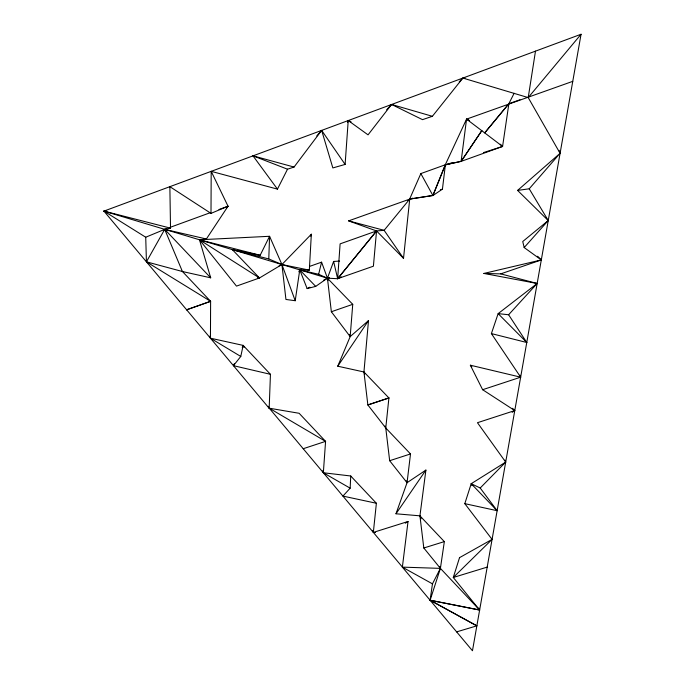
<?xml version="1.0" encoding="UTF-8"?>
<svg xmlns="http://www.w3.org/2000/svg" width="685" height="685" viewBox="0 0 685 685"><rect width="100%" height="100%" fill="white"/><g stroke="black" fill="none" stroke-linecap="round" stroke-linejoin="round"><path stroke-width="1.03" d="M211.194 171.344L228.019 206.211L210.997 213.377L211.194 171.344L277.451 189.12L287.512 169.204L294.053 167.054L321.659 130.381L345.112 164.426L332.841 167.936L321.659 130.398L316.778 135.93M270.447 374.31L233.439 365.662L240.777 356.457L210.415 338.184L243.158 345.394L270.447 374.31L269.171 408.277L103.94 211.117L145.725 237.224L146.436 261.824L182.441 271.517L210.612 301.323L210.449 338.159L209.627 336.207M218.977 209.516L228.019 206.219L206.373 238.996L199.489 239.776L236.479 286.116L259.478 277.973L281.92 264.521L311.341 234.21L309.32 270.147L281.929 264.521L268.785 258.939L269.573 236.291L199.489 239.784L210.697 277.819L182.424 271.525L164.708 229.355L145.725 237.224M375.431 532.553L373.342 532.416L376.382 503.261L342.928 496.094L350.163 488.174L350.72 475.989L323.388 472.761L322.541 470.809M345.112 164.426L348.22 120.551L351.08 121.853M444.334 541.612L419.931 515.831L395.99 513.784L407.044 482.711L425.907 470.081L419.931 515.839L423.809 547.991L444.342 541.604L440.404 568.379L432.458 583.851L430.103 600.231L479.637 610.035L440.404 568.379L402.352 567.129L472.462 650.75L581.06 34.25L103.949 211.108L327.447 278.178L337.654 278.709L340.111 243.869L376.536 230.956L384.131 230.323L409.724 199.044L412.815 198.179M309.68 266.371L321.582 262.167L327.447 278.178L331.36 311.743L350.163 336.618L368.504 320.589L363.94 371.964L367.862 404.955L385.783 428.014L410.512 453.949L407.044 482.719L389.662 460.705L385.766 428.039L388.909 397.951L363.94 371.972L337.765 366.21L350.172 336.618L352.741 304.328L327.421 278.221L318.645 274.283L299.765 269.873L298.857 271.782M452.391 162.602L445.37 164.862L442.433 189.154L432.954 195.508L409.75 199.112L348.605 220.878L376.544 230.948L373.402 266.191L337.654 278.709L333.621 261.439L339.597 261.088M341.19 276.877L337.654 278.709L376.536 230.956L403.516 258.322L409.724 199.044L408.2 200.491L409.724 199.044M372.563 530.421L373.351 532.399L408.029 521.49L402.378 567.06L269.274 408.209L299.131 413.286L325.58 441.363L323.346 472.778L350.163 488.174M514.127 93.288L508.869 103.666L484.68 132.881L466.553 119.13L469.405 120.594L466.553 119.13L445.267 164.794L432.869 195.456L409.656 199.044L420.847 173.588L445.276 164.794L461.133 161.317L466.553 119.13L572.763 81.344M295.218 300.724L281.92 264.53L285.936 299.456L295.218 300.724L299.756 269.881L309.32 270.147M483.516 152.584L502.584 146.444L508.878 103.718L484.723 132.907L502.584 146.444L461.202 161.36L445.37 164.862L432.954 195.508M535.482 51.144L528.221 97.595L560.082 153.329L559.088 150.315M240.777 356.457L243.158 345.394L243.971 347.355M318.645 274.283L321.582 262.167M492.078 539.386L464.807 503.655L471.212 483.704L505.693 462.101L504.991 460.114M439.65 566.444L440.404 568.379L430.111 600.231L476.854 625.842L456.638 631.878M310.69 236.197L311.341 234.21M347.569 122.564L348.22 120.551L368.042 134.851L391.597 104.462L432.372 116.296L462.88 78.064L464.969 78.064M519.958 375.166L520.668 377.178L470.355 365.208L482.625 389.705L520.66 377.187L491.393 333.595L498.132 313.636L537.177 283.479L500.718 273.872L483.884 273.443L541.321 259.932L537.605 256.25M333.621 261.439L327.447 278.17L315.699 286.39L307.137 288.591L299.756 269.881L315.699 286.39M233.439 365.662L234.364 363.726M242.233 347.321L243.158 345.394M232.369 249.648L260.163 255.274L269.573 236.291L281.929 264.513L279.069 265.874M166.72 228.602L164.708 229.338L146.436 261.824L210.612 301.323L186.662 309.783L210.612 301.323M461.133 161.317L481.855 130.57L461.202 161.36M337.765 366.21L368.504 320.589M395.99 513.784L425.907 470.081M337.654 278.709L376.553 230.965M581.06 34.25L528.221 97.595L462.872 78.064L459.207 81.84M226.658 207.812L228.019 206.219M517.595 190.413L529.222 188.795L560.082 153.312L517.595 190.413L548.24 220.544L524.179 247.559L541.321 259.932L500.718 273.872M491.393 333.595L526.782 342.5L498.132 313.636L508.612 314.749L537.177 283.479L483.884 273.443M386.64 109.814L391.597 104.462L422.517 119.652L432.372 116.296M471.956 485.691L471.212 483.704L480.202 488.003L505.693 462.101L477.462 422.705L514.778 410.58L512.56 408.311M512.2 412.31L514.778 410.58L482.625 389.705M405.315 523.203L408.029 521.49M307.137 288.591L309.903 287.178M323.748 280.079L327.439 278.178L328.183 280.182M169.734 227.497L209.927 212.821M508.887 103.666L519.975 99.796M331.36 311.743L352.741 304.328M303.198 448.726L325.58 441.363L269.274 408.209M389.662 460.705L410.512 453.949M487.198 567.111L453.282 577.481L479.637 610.044L430.111 600.231L476.854 625.842M440.387 189.779L442.433 189.154M327.464 278.178L329.519 277.648M210.697 277.819L164.708 229.355L170.522 228.156L169.863 186.671L210.997 213.377M103.949 211.108L106.055 211.023L103.949 211.1L170.522 228.156M257.414 277.836L259.478 277.973L232.369 249.648L268.785 258.939M464.807 503.655L497.13 510.693L480.202 488.003M164.708 229.338L206.373 238.996M260.163 255.274L199.489 239.784L259.478 277.973M348.605 220.878L384.122 230.323L403.516 258.322M277.451 189.12L252.996 155.838L294.053 167.054M252.996 155.838L287.512 169.204M402.352 567.129L432.458 583.851M500.315 144.227L502.584 146.444M470.355 365.208L471.837 366.723M471.212 483.704L497.13 510.702M350.72 475.989L376.382 503.261M423.818 547.991L440.404 568.379M508.612 314.749L526.782 342.5M529.222 188.795L548.24 220.544L522.741 241.522L524.179 247.559M420.847 173.588L432.869 195.456M268.357 406.308L269.171 408.277M349.41 334.682L350.163 336.618M363.94 371.972L364.703 373.916M385.004 426.027L385.783 428.014M406.282 480.776L407.044 482.719M419.931 515.831L421.078 518.768M478.883 608.092L479.637 610.044M459.532 557.65L453.282 577.481L492.078 539.386L459.532 557.65M388.909 397.951L367.862 404.955L388.917 397.959"/></g></svg>
